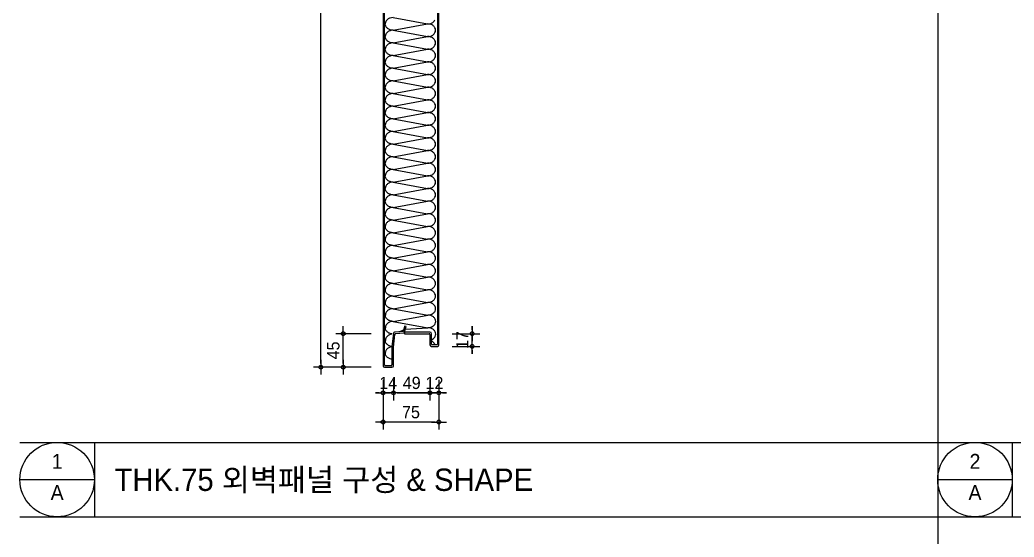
# Model space of a CAD drawing. Header units: millimetres. Extents: x 50863 to 79787, y -43062 to -37468.
# Drawn here: x 50863 to 52197, y -38882 to -38187 of the extents above; entities that cross this region are included whole.
import ezdxf
from ezdxf.enums import TextEntityAlignment as Align

# ---------------------------------------------------------------- set-up
doc = ezdxf.new("R2010")
doc.units = ezdxf.units.MM
doc.header["$LTSCALE"] = 50
for name, color, linetype in [('1', 1, 'Continuous'), ('ARTINT-A1$0$MK', 3, 'Continuous'), ('DIM', 7, 'Continuous'), ('SKIN', 2, 'Continuous'), ('WAL', 3, 'Continuous'), ('WOO', 5, 'Continuous')]:
    doc.layers.add(name, color=color, linetype=linetype)
doc.styles.add('나눔고딕', font='')
doc.styles.add('돋움', font='')
doc.styles.get('나눔고딕').set_extended_font_data('Dotum')
doc.styles.get('돋움').set_extended_font_data('Dotum')
doc.dimstyles.new('DIM_600(외부치수)', dxfattribs={"dimscale": 400, "dimtxt": 3.3, "dimasz": 1, "dimexe": 2, "dimexo": 2, "dimgap": 1, "dimtad": 1, "dimdec": 0, "dimdsep": 46, "dimlunit": 6, "dimtxsty": '나눔고딕', "dimblk1": 'DIMDOT', "dimblk2": 'DIMDOT', "dimsah": 1, "dimcen": 2.5, "dimdle": 1.5, "dimclrd": 8, "dimclre": 8, "dimclrt": 3, "dimadec": 0, "dimazin": 0, "dimtfac": 1, "dimtdec": 0, "dimtix": 1, "dimtmove": 2, "dimatfit": 3, "dimldrblk": 'DIMDOT', "dimfxl": 0, "dimtvp": 1, "dimtolj": 1, "dimtzin": 0, "dimarcsym": 0})

# ---------------------------------------------------------------- blocks, each defined once
blk = doc.blocks.new('DIMDOT')
blk.add_line((-2, 0), (2, 0))
blk.add_circle((0, 0), 0.5)
blk = doc.blocks.new('*D83')
at = {"layer": 'Defpoints', "color": 0, "transparency": 16777216}
for p in [(51386.6, -24607.6), (51472.1, -24607.6), (51445.1, -25592.6)]:
    blk.add_point(p, dxfattribs=at)
at = {"layer": 'DIM', "color": 8, "lineweight": -2, "transparency": 16777216}
for p, q in [((51462.1, -24607.6), (51376.6, -24607.6)), ((51386.6, -25587.6), (51386.6, -24612.6)), ((51435.1, -25592.6), (51376.6, -25592.6))]:
    blk.add_line(p, q, dxfattribs=at)
at = {"layer": 'DIM', "color": 8, "lineweight": -2, "transparency": 16777216, "xscale": 5, "yscale": 5, "zscale": 5}
for p, rotation in [((51386.6, -24607.6), 90), ((51386.6, -25592.6), 270)]:
    blk.add_blockref('DIMDOT', p, dxfattribs=dict(at, rotation=rotation))
at = {"layer": 'DIM', "color": 3, "transparency": 16777216, "insert": (51373.4, -25100.1), "char_height": 16.5, "attachment_point": 5, "rotation": 90, "style": '나눔고딕'}
blk.add_mtext('\\A1;985', dxfattribs=at)
blk = doc.blocks.new('*D88')
at = {"layer": 'Defpoints', "color": 0, "transparency": 16777216}
for p in [(51416.8, -25547.6), (51464.2, -25547.6), (51464.2, -25592.6)]:
    blk.add_point(p, dxfattribs=at)
at = {"layer": 'DIM', "color": 8, "lineweight": -2, "transparency": 16777216}
for p, q in [((51454.2, -25547.6), (51406.8, -25547.6)), ((51416.8, -25587.6), (51416.8, -25552.6)), ((51454.2, -25592.6), (51406.8, -25592.6))]:
    blk.add_line(p, q, dxfattribs=at)
at = {"layer": 'DIM', "color": 8, "lineweight": -2, "transparency": 16777216, "xscale": 5, "yscale": 5, "zscale": 5}
for p, rotation in [((51416.8, -25547.6), 90), ((51416.8, -25592.6), 270)]:
    blk.add_blockref('DIMDOT', p, dxfattribs=dict(at, rotation=rotation))
at = {"layer": 'DIM', "color": 3, "transparency": 16777216, "insert": (51403.5, -25570.1), "char_height": 16.5, "attachment_point": 5, "rotation": 90, "style": '나눔고딕'}
blk.add_mtext('\\A1;45', dxfattribs=at)
blk = doc.blocks.new('*D93')
at = {"layer": 'Defpoints', "color": 0, "transparency": 16777216}
for p in [(51553.1, -25547.6), (51589.8, -25547.6), (51553.1, -25564.6)]:
    blk.add_point(p, dxfattribs=at)
at = {"layer": 'DIM', "color": 8, "lineweight": -2, "transparency": 16777216}
for p, q in [((51563.1, -25547.6), (51599.8, -25547.6)), ((51589.8, -25542.6), (51589.8, -25537.6)), ((51589.8, -25564.6), (51589.8, -25547.6)), ((51563.1, -25564.6), (51599.8, -25564.6)), ((51589.8, -25569.6), (51589.8, -25574.6))]:
    blk.add_line(p, q, dxfattribs=at)
at = {"layer": 'DIM', "color": 8, "lineweight": -2, "transparency": 16777216, "xscale": 5, "yscale": 5, "zscale": 5}
for p, rotation in [((51589.8, -25547.6), 270), ((51589.8, -25564.6), 90)]:
    blk.add_blockref('DIMDOT', p, dxfattribs=dict(at, rotation=rotation))
at = {"layer": 'DIM', "color": 3, "transparency": 16777216, "insert": (51576.5, -25556.1), "char_height": 16.5, "attachment_point": 5, "rotation": 90, "style": '나눔고딕'}
blk.add_mtext('\\A1;17', dxfattribs=at)
blk = doc.blocks.new('*D94')
at = {"layer": 'Defpoints', "color": 0, "transparency": 16777216}
for p in [(51533.1, -25599.4), (51545.1, -25599.4), (51533.1, -25627.1)]:
    blk.add_point(p, dxfattribs=at)
at = {"layer": 'DIM', "color": 8, "lineweight": -2, "transparency": 16777216}
for p, q in [((51533.1, -25609.4), (51533.1, -25637.1)), ((51545.1, -25609.4), (51545.1, -25637.1)), ((51528.1, -25627.1), (51523.1, -25627.1)), ((51545.1, -25627.1), (51533.1, -25627.1)), ((51550.1, -25627.1), (51555.1, -25627.1))]:
    blk.add_line(p, q, dxfattribs=at)
at = {"layer": 'DIM', "color": 8, "lineweight": -2, "transparency": 16777216, "xscale": 5, "yscale": 5, "zscale": 5}
blk.add_blockref('DIMDOT', (51533.1, -25627.1), dxfattribs=at)
at = {"layer": 'DIM', "color": 8, "lineweight": -2, "transparency": 16777216, "xscale": 5, "yscale": 5, "zscale": 5, "rotation": 180}
blk.add_blockref('DIMDOT', (51545.1, -25627.1), dxfattribs=at)
at = {"layer": 'DIM', "color": 3, "transparency": 16777216, "insert": (51539.1, -25613.8), "char_height": 16.5, "attachment_point": 5, "style": '나눔고딕'}
blk.add_mtext('\\A1;12', dxfattribs=at)
blk = doc.blocks.new('*D95')
at = {"layer": 'Defpoints', "color": 0, "transparency": 16777216}
for p in [(51484.1, -25599.4), (51533.1, -25599.4), (51484.1, -25627.1)]:
    blk.add_point(p, dxfattribs=at)
at = {"layer": 'DIM', "color": 8, "lineweight": -2, "transparency": 16777216}
for p, q in [((51484.1, -25609.4), (51484.1, -25637.1)), ((51533.1, -25609.4), (51533.1, -25637.1)), ((51528.1, -25627.1), (51489.1, -25627.1))]:
    blk.add_line(p, q, dxfattribs=at)
at = {"layer": 'DIM', "color": 8, "lineweight": -2, "transparency": 16777216, "xscale": 5, "yscale": 5, "zscale": 5, "rotation": 180}
blk.add_blockref('DIMDOT', (51484.1, -25627.1), dxfattribs=at)
at = {"layer": 'DIM', "color": 8, "lineweight": -2, "transparency": 16777216, "xscale": 5, "yscale": 5, "zscale": 5}
blk.add_blockref('DIMDOT', (51533.1, -25627.1), dxfattribs=at)
at = {"layer": 'DIM', "color": 3, "transparency": 16777216, "insert": (51508.6, -25613.8), "char_height": 16.5, "attachment_point": 5, "style": '나눔고딕'}
blk.add_mtext('\\A1;49', dxfattribs=at)
blk = doc.blocks.new('*D96')
at = {"layer": 'Defpoints', "color": 0, "transparency": 16777216}
for p in [(51470.1, -25599.4), (51484.1, -25599.4), (51470.1, -25627.1)]:
    blk.add_point(p, dxfattribs=at)
at = {"layer": 'DIM', "color": 8, "lineweight": -2, "transparency": 16777216}
for p, q in [((51470.1, -25609.4), (51470.1, -25637.1)), ((51484.1, -25609.4), (51484.1, -25637.1)), ((51465.1, -25627.1), (51460.1, -25627.1)), ((51484.1, -25627.1), (51470.1, -25627.1)), ((51489.1, -25627.1), (51494.1, -25627.1))]:
    blk.add_line(p, q, dxfattribs=at)
at = {"layer": 'DIM', "color": 8, "lineweight": -2, "transparency": 16777216, "xscale": 5, "yscale": 5, "zscale": 5}
blk.add_blockref('DIMDOT', (51470.1, -25627.1), dxfattribs=at)
at = {"layer": 'DIM', "color": 8, "lineweight": -2, "transparency": 16777216, "xscale": 5, "yscale": 5, "zscale": 5, "rotation": 180}
blk.add_blockref('DIMDOT', (51484.1, -25627.1), dxfattribs=at)
at = {"layer": 'DIM', "color": 3, "transparency": 16777216, "insert": (51477.1, -25613.8), "char_height": 16.5, "attachment_point": 5, "style": '나눔고딕'}
blk.add_mtext('\\A1;14', dxfattribs=at)
blk = doc.blocks.new('*D97')
at = {"layer": 'Defpoints', "color": 0, "transparency": 16777216}
for p in [(51470.1, -25599.4), (51545.1, -25599.4), (51470.1, -25666.2)]:
    blk.add_point(p, dxfattribs=at)
at = {"layer": 'DIM', "color": 8, "lineweight": -2, "transparency": 16777216}
for p, q in [((51470.1, -25609.4), (51470.1, -25676.2)), ((51545.1, -25609.4), (51545.1, -25676.2)), ((51540.1, -25666.2), (51475.1, -25666.2))]:
    blk.add_line(p, q, dxfattribs=at)
at = {"layer": 'DIM', "color": 8, "lineweight": -2, "transparency": 16777216, "xscale": 5, "yscale": 5, "zscale": 5, "rotation": 180}
blk.add_blockref('DIMDOT', (51470.1, -25666.2), dxfattribs=at)
at = {"layer": 'DIM', "color": 8, "lineweight": -2, "transparency": 16777216, "xscale": 5, "yscale": 5, "zscale": 5}
blk.add_blockref('DIMDOT', (51545.1, -25666.2), dxfattribs=at)
at = {"layer": 'DIM', "color": 3, "transparency": 16777216, "insert": (51507.6, -25653), "char_height": 16.5, "attachment_point": 5, "style": '나눔고딕'}
blk.add_mtext('\\A1;75', dxfattribs=at)
blk = doc.blocks.new('zw$CF1D')
at = {"layer": 'DIM'}
for p, q in [((682.41, -1187.04), (682.41, -1205.04)), ((615.41, -1196.04), (609.41, -1196.04)), ((670.41, -1196.04), (621.41, -1196.04)), ((631.41, -1196.04), (637.41, -1196.04)), ((676.41, -1196.04), (631.41, -1196.04)), ((636.41, -1196.04), (679.41, -1196.04))]:
    blk.add_line(p, q, dxfattribs=at)
at = {"layer": 'SKIN'}
for p, q in [((680.41, -136.57), (680.41, -1081.5)), ((607.41, -178.57), (607.41, -1159.57)), ((609.41, -1158.57), (609.41, -179.57)), ((682.41, -1131.57), (682.41, -186.47)), ((680.41, -1081.5), (680.41, -1130.57)), ((636.41, -1106.57), (634.41, -1113.57)), ((635.96, -1115.45), (638.34, -1107.12)), ((638.34, -1107.12), (636.41, -1106.57)), ((621.48, -1115.86), (619.42, -1134.37)), ((621.42, -1134.48), (623.29, -1117.72)), ((634.41, -1113.57), (622.85, -1114.53)), ((624.65, -1116.39), (635.96, -1115.45)), ((670.41, -1114.57), (636.41, -1114.57)), ((636.41, -1114.57), (636.41, -1116.57)), ((636.41, -1116.57), (669.41, -1116.57)), ((670.41, -1117.57), (670.41, -1131.57)), ((672.41, -1130.57), (672.41, -1116.57)), ((672.41, -1133.57), (680.41, -1133.57)), ((679.41, -1131.57), (673.41, -1131.57)), ((619.41, -1134.54), (619.41, -1158.57)), ((621.41, -1159.57), (621.41, -1134.65)), ((618.41, -1159.57), (610.41, -1159.57)), ((609.41, -1161.57), (619.41, -1161.57))]:
    blk.add_line(p, q, dxfattribs=at)
for centre, radius, start, end in [((622.97, -1116.03), 1.5, 94.76364, 173.65981), ((624.78, -1117.88), 1.5, 94.76364, 173.65981), ((669.41, -1117.57), 1, 0, 90), ((670.41, -1116.57), 2, 0, 90), ((672.41, -1131.57), 2, 180, 270), ((673.41, -1130.57), 1, 180, 270), ((679.41, -1130.57), 1, 270, 0), ((680.41, -1131.57), 2, 270, 0), ((620.91, -1134.54), 1.5, 173.65981, 180), ((622.91, -1134.65), 1.5, 173.65981, 180), ((609.41, -1159.57), 2, 180, 270), ((610.41, -1158.57), 1, 180, 270), ((618.41, -1158.57), 1, 270, 0), ((619.41, -1159.57), 2, 270, 0)]:
    blk.add_arc(centre, radius, start, end, dxfattribs=at)
at = {"layer": 'WOO', "color": 5}
for p, q in [((621.04, -692.1), (667.29, -700.6)), ((621.04, -709.1), (667.29, -700.6)), ((621.04, -709.1), (667.29, -717.6)), ((621.04, -726.1), (667.29, -717.6)), ((621.04, -726.1), (667.29, -734.6)), ((621.04, -743.1), (667.29, -734.6)), ((621.04, -743.1), (667.29, -751.6)), ((621.04, -760.1), (667.29, -751.6)), ((621.04, -760.1), (667.29, -768.6)), ((621.04, -777.1), (667.29, -768.6)), ((621.04, -777.1), (667.29, -785.6)), ((621.04, -794.1), (667.29, -785.6)), ((621.04, -794.1), (667.29, -802.6)), ((621.04, -811.1), (667.29, -802.6)), ((621.04, -811.1), (667.29, -819.6)), ((621.04, -828.1), (667.29, -819.6)), ((621.04, -828.1), (667.29, -836.6)), ((621.04, -845.1), (667.29, -836.6)), ((621.04, -845.1), (667.29, -853.6)), ((621.04, -862.1), (667.29, -853.6)), ((621.04, -862.1), (667.29, -870.6)), ((621.04, -879.1), (667.29, -870.6)), ((621.04, -879.1), (667.29, -887.6)), ((621.04, -896.1), (667.29, -887.6)), ((621.04, -896.1), (667.29, -904.6)), ((621.04, -913.1), (667.29, -904.6)), ((621.04, -913.1), (667.29, -921.6)), ((621.04, -930.1), (667.29, -921.6)), ((621.04, -930.1), (667.29, -938.6)), ((621.04, -947.1), (667.29, -938.6)), ((621.04, -947.1), (667.29, -955.6)), ((621.04, -964.1), (667.29, -955.6)), ((621.04, -964.1), (667.29, -972.6)), ((621.04, -981.1), (667.29, -972.6)), ((621.04, -981.1), (667.29, -989.6)), ((621.04, -998.1), (667.29, -989.6)), ((621.04, -998.1), (667.29, -1006.6)), ((621.04, -1015.1), (667.29, -1006.6)), ((621.04, -1015.1), (667.29, -1023.6)), ((621.04, -1032.1), (667.29, -1023.6)), ((621.04, -1032.1), (667.29, -1040.6)), ((621.04, -1049.1), (667.29, -1040.6)), ((621.04, -1049.1), (667.29, -1057.6)), ((621.04, -1066.1), (667.29, -1057.6)), ((621.04, -1066.1), (667.29, -1074.6)), ((621.04, -1083.1), (667.29, -1074.6)), ((621.14, -1083.09), (667.39, -1091.59)), ((621.14, -1100.09), (667.39, -1091.59)), ((621.21, -1100.09), (667.46, -1108.59)), ((628.88, -1114.03), (634.98, -1111.59)), ((637.33, -1110.65), (667.46, -1108.59))]:
    blk.add_line(p, q, dxfattribs=at)
for points in [[(621.04, -692.1, 0.0801669), (616.87, -692.77, 0.0889227), (613.52, -694.58, 0.1049567), (611.18, -697.44, 0.1200112), (610.41, -700.6, 0.1200112)], [(621.04, -709.1, -0.0801669), (616.87, -708.42, -0.0889227), (613.52, -706.61, -0.1049567), (611.18, -703.75, -0.1200112), (610.41, -700.6, -0.1200112)], [(621.04, -709.1, 0.0801669), (616.87, -709.77, 0.0889227), (613.52, -711.58, 0.1049567), (611.18, -714.44, 0.1200112), (610.41, -717.6, 0.1200112)], [(621.04, -726.1, -0.0801669), (616.87, -725.42, -0.0889227), (613.52, -723.61, -0.1049567), (611.18, -720.75, -0.1200112), (610.41, -717.6, -0.1200112)], [(621.04, -726.1, 0.0801669), (616.87, -726.77, 0.0889227), (613.52, -728.58, 0.1049567), (611.18, -731.44, 0.1200112), (610.41, -734.6, 0.1200112)], [(621.04, -743.1, -0.0801669), (616.87, -742.42, -0.0889227), (613.52, -740.61, -0.1049567), (611.18, -737.75, -0.1200112), (610.41, -734.6, -0.1200112)], [(621.04, -743.1, 0.0801669), (616.87, -743.77, 0.0889227), (613.52, -745.58, 0.1049567), (611.18, -748.44, 0.1200112), (610.41, -751.6, 0.1200112)], [(621.04, -760.1, -0.0801669), (616.87, -759.42, -0.0889227), (613.52, -757.61, -0.1049567), (611.18, -754.75, -0.1200112), (610.41, -751.6, -0.1200112)], [(621.04, -760.1, 0.0801669), (616.87, -760.77, 0.0889227), (613.52, -762.58, 0.1049567), (611.18, -765.44, 0.1200112), (610.41, -768.6, 0.1200112)], [(621.04, -777.1, -0.0801669), (616.87, -776.42, -0.0889227), (613.52, -774.61, -0.1049567), (611.18, -771.75, -0.1200112), (610.41, -768.6, -0.1200112)], [(621.04, -777.1, 0.0801669), (616.87, -777.77, 0.0889227), (613.52, -779.58, 0.1049567), (611.18, -782.44, 0.1200112), (610.41, -785.6, 0.1200112)], [(621.04, -794.1, -0.0801669), (616.87, -793.42, -0.0889227), (613.52, -791.61, -0.1049567), (611.18, -788.75, -0.1200112), (610.41, -785.6, -0.1200112)], [(621.04, -794.1, 0.0801669), (616.87, -794.77, 0.0889227), (613.52, -796.58, 0.1049567), (611.18, -799.44, 0.1200112), (610.41, -802.6, 0.1200112)], [(621.04, -811.1, -0.0801669), (616.87, -810.42, -0.0889227), (613.52, -808.61, -0.1049567), (611.18, -805.75, -0.1200112), (610.41, -802.6, -0.1200112)], [(621.04, -811.1, 0.0801669), (616.87, -811.77, 0.0889227), (613.52, -813.58, 0.1049567), (611.18, -816.44, 0.1200112), (610.41, -819.6, 0.1200112)], [(621.04, -828.1, -0.0801669), (616.87, -827.42, -0.0889227), (613.52, -825.61, -0.1049567), (611.18, -822.75, -0.1200112), (610.41, -819.6, -0.1200112)], [(621.04, -828.1, 0.0801669), (616.87, -828.77, 0.0889227), (613.52, -830.58, 0.1049567), (611.18, -833.44, 0.1200112), (610.41, -836.6, 0.1200112)], [(621.04, -845.1, -0.0801669), (616.87, -844.42, -0.0889227), (613.52, -842.61, -0.1049567), (611.18, -839.75, -0.1200112), (610.41, -836.6, -0.1200112)], [(621.04, -845.1, 0.0801669), (616.87, -845.77, 0.0889227), (613.52, -847.58, 0.1049567), (611.18, -850.44, 0.1200112), (610.41, -853.6, 0.1200112)], [(621.04, -862.1, -0.0801669), (616.87, -861.42, -0.0889227), (613.52, -859.61, -0.1049567), (611.18, -856.75, -0.1200112), (610.41, -853.6, -0.1200112)], [(621.04, -862.1, 0.0801669), (616.87, -862.77, 0.0889227), (613.52, -864.58, 0.1049567), (611.18, -867.44, 0.1200112), (610.41, -870.6, 0.1200112)], [(621.04, -879.1, -0.0801669), (616.87, -878.42, -0.0889227), (613.52, -876.61, -0.1049567), (611.18, -873.75, -0.1200112), (610.41, -870.6, -0.1200112)], [(621.04, -879.1, 0.0801669), (616.87, -879.77, 0.0889227), (613.52, -881.58, 0.1049567), (611.18, -884.44, 0.1200112), (610.41, -887.6, 0.1200112)], [(621.04, -896.1, -0.0801669), (616.87, -895.42, -0.0889227), (613.52, -893.61, -0.1049567), (611.18, -890.75, -0.1200112), (610.41, -887.6, -0.1200112)], [(621.04, -896.1, 0.0801669), (616.87, -896.77, 0.0889227), (613.52, -898.58, 0.1049567), (611.18, -901.44, 0.1200112), (610.41, -904.6, 0.1200112)], [(621.04, -913.1, -0.0801669), (616.87, -912.42, -0.0889227), (613.52, -910.61, -0.1049567), (611.18, -907.75, -0.1200112), (610.41, -904.6, -0.1200112)], [(621.04, -913.1, 0.0801669), (616.87, -913.77, 0.0889227), (613.52, -915.58, 0.1049567), (611.18, -918.44, 0.1200112), (610.41, -921.6, 0.1200112)], [(621.04, -930.1, -0.0801669), (616.87, -929.42, -0.0889227), (613.52, -927.61, -0.1049567), (611.18, -924.75, -0.1200112), (610.41, -921.6, -0.1200112)], [(621.04, -930.1, 0.0801669), (616.87, -930.77, 0.0889227), (613.52, -932.58, 0.1049567), (611.18, -935.44, 0.1200112), (610.41, -938.6, 0.1200112)], [(621.04, -947.1, -0.0801669), (616.87, -946.42, -0.0889227), (613.52, -944.61, -0.1049567), (611.18, -941.75, -0.1200112), (610.41, -938.6, -0.1200112)], [(621.04, -947.1, 0.0801669), (616.87, -947.77, 0.0889227), (613.52, -949.58, 0.1049567), (611.18, -952.44, 0.1200112), (610.41, -955.6, 0.1200112)], [(621.04, -964.1, -0.0801669), (616.87, -963.42, -0.0889227), (613.52, -961.61, -0.1049567), (611.18, -958.75, -0.1200112), (610.41, -955.6, -0.1200112)], [(621.04, -964.1, 0.0801669), (616.87, -964.77, 0.0889227), (613.52, -966.58, 0.1049567), (611.18, -969.44, 0.1200112), (610.41, -972.6, 0.1200112)], [(621.04, -981.1, -0.0801669), (616.87, -980.42, -0.0889227), (613.52, -978.61, -0.1049567), (611.18, -975.75, -0.1200112), (610.41, -972.6, -0.1200112)], [(621.04, -981.1, 0.0801669), (616.87, -981.77, 0.0889227), (613.52, -983.58, 0.1049567), (611.18, -986.44, 0.1200112), (610.41, -989.6, 0.1200112)], [(621.04, -998.1, -0.0801669), (616.87, -997.42, -0.0889227), (613.52, -995.61, -0.1049567), (611.18, -992.75, -0.1200112), (610.41, -989.6, -0.1200112)], [(621.04, -998.1, 0.0801669), (616.87, -998.77, 0.0889227), (613.52, -1000.58, 0.1049567), (611.18, -1003.44, 0.1200112), (610.41, -1006.6, 0.1200112)], [(621.04, -1015.1, -0.0801669), (616.87, -1014.42, -0.0889227), (613.52, -1012.61, -0.1049567), (611.18, -1009.75, -0.1200112), (610.41, -1006.6, -0.1200112)], [(621.04, -1015.1, 0.0801669), (616.87, -1015.77, 0.0889227), (613.52, -1017.58, 0.1049567), (611.18, -1020.44, 0.1200112), (610.41, -1023.6, 0.1200112)], [(621.04, -1032.1, -0.0801669), (616.87, -1031.42, -0.0889227), (613.52, -1029.61, -0.1049567), (611.18, -1026.75, -0.1200112), (610.41, -1023.6, -0.1200112)], [(621.04, -1032.1, 0.0801669), (616.87, -1032.77, 0.0889227), (613.52, -1034.58, 0.1049567), (611.18, -1037.44, 0.1200112), (610.41, -1040.6, 0.1200112)], [(621.04, -1049.1, -0.0801669), (616.87, -1048.42, -0.0889227), (613.52, -1046.61, -0.1049567), (611.18, -1043.75, -0.1200112), (610.41, -1040.6, -0.1200112)], [(621.04, -1049.1, 0.0801669), (616.87, -1049.77, 0.0889227), (613.52, -1051.58, 0.1049567), (611.18, -1054.44, 0.1200112), (610.41, -1057.6, 0.1200112)], [(621.04, -1066.1, -0.0801669), (616.87, -1065.42, -0.0889227), (613.52, -1063.61, -0.1049567), (611.18, -1060.75, -0.1200112), (610.41, -1057.6, -0.1200112)], [(621.04, -1066.1, 0.0801669), (616.87, -1066.77, 0.0889227), (613.52, -1068.58, 0.1049567), (611.18, -1071.44, 0.1200112), (610.41, -1074.6, 0.1200112)], [(621.04, -1083.1, -0.0801669), (616.87, -1082.42, -0.0889227), (613.52, -1080.61, -0.1049567), (611.18, -1077.75, -0.1200112), (610.41, -1074.6, -0.1200112)], [(621.14, -1083.09, 0.0801669), (616.98, -1083.77, 0.0889227), (613.63, -1085.58, 0.1049567), (611.29, -1088.44, 0.1200112), (610.52, -1091.59, 0.1200112)], [(621.14, -1100.09, -0.0801669), (616.98, -1099.42, -0.0889227), (613.63, -1097.61, -0.1049567), (611.29, -1094.75, -0.1200112), (610.52, -1091.59, -0.1200112)], [(621.21, -1100.09, 0.0801669), (617.05, -1100.77, 0.0889227), (613.7, -1102.58, 0.1049567), (611.35, -1105.44, 0.1200112), (610.59, -1108.59, 0.1200112)], [(619.47, -1116.98, -0.0471197), (617.05, -1116.42, -0.0889227), (613.7, -1114.61, -0.1049567), (611.35, -1111.75, -0.1200112), (610.59, -1108.59)], [(619.43, -1117.21, 0.0463946), (617.05, -1117.77, 0.0889227), (613.7, -1119.58, 0.1049567), (611.35, -1122.44, 0.1200112), (610.59, -1125.59)], [(619.41, -1133.97, -0.0459744), (617.05, -1133.42, -0.0889227), (613.7, -1131.61, -0.1049567), (611.35, -1128.75, -0.1200112), (610.59, -1125.59)], [(619.41, -1134.13, 0.0492789), (616.87, -1134.7, 0.0889227), (613.52, -1136.52, 0.1049567), (611.18, -1139.37, 0.1200112), (610.41, -1142.53)], [(619.41, -1150.93, -0.0492789), (616.87, -1150.35, -0.0889227), (613.52, -1148.54, -0.1049567), (611.18, -1145.68, -0.1200112), (610.41, -1142.53)]]:
    blk.add_lwpolyline(points, format="xyb", dxfattribs=at)
for centre, radius, start, end in [((667.29, -687.35), 13.24, 270, 288.33369), ((667.29, -713.84), 13.24, 71.66631, 90), ((668.06, -689.68), 10.79, 288.33369, 308.65981), ((668.06, -711.51), 10.79, 51.34019, 71.66631), ((669.24, -691.15), 8.9, 308.65981, 332.62637), ((669.24, -710.04), 8.9, 27.37363, 51.34019), ((671.06, -709.1), 6.86, 0, 27.37363), ((667.29, -704.35), 13.24, 270, 288.33369), ((667.29, -730.84), 13.24, 71.66631, 90), ((668.06, -706.68), 10.79, 288.33369, 308.65981), ((668.06, -728.51), 10.79, 51.34019, 71.66631), ((669.24, -708.15), 8.9, 308.65981, 332.62637), ((669.24, -727.04), 8.9, 27.37363, 51.34019), ((671.06, -709.1), 6.86, 332.62637, 0), ((668.06, -723.68), 10.79, 288.33369, 308.65981), ((669.24, -725.15), 8.9, 308.65981, 332.62637), ((671.06, -726.1), 6.86, 0, 27.37363), ((671.06, -726.1), 6.86, 332.62637, 0), ((667.29, -721.35), 13.24, 270, 288.33369), ((667.29, -747.84), 13.24, 71.66631, 90), ((668.06, -745.51), 10.79, 51.34019, 71.66631), ((669.24, -744.04), 8.9, 27.37363, 51.34019), ((669.24, -742.15), 8.9, 308.65981, 332.62637), ((671.06, -743.1), 6.86, 0, 27.37363), ((671.06, -743.1), 6.86, 332.62637, 0), ((667.29, -738.35), 13.24, 270, 288.33369), ((667.29, -764.84), 13.24, 71.66631, 90), ((668.06, -740.68), 10.79, 288.33369, 308.65981), ((668.06, -762.51), 10.79, 51.34019, 71.66631), ((669.24, -761.04), 8.9, 27.37363, 51.34019), ((671.06, -760.1), 6.86, 0, 27.37363), ((671.06, -760.1), 6.86, 332.62637, 0), ((667.29, -755.35), 13.24, 270, 288.33369), ((667.29, -781.84), 13.24, 71.66631, 90), ((668.06, -757.68), 10.79, 288.33369, 308.65981), ((668.06, -779.51), 10.79, 51.34019, 71.66631), ((669.24, -759.15), 8.9, 308.65981, 332.62637), ((669.24, -778.04), 8.9, 27.37363, 51.34019), ((667.29, -772.35), 13.24, 270, 288.33369), ((667.29, -798.84), 13.24, 71.66631, 90), ((668.06, -774.68), 10.79, 288.33369, 308.65981), ((668.06, -796.51), 10.79, 51.34019, 71.66631), ((669.24, -776.15), 8.9, 308.65981, 332.62637), ((671.06, -777.1), 6.86, 0, 27.37363), ((671.06, -777.1), 6.86, 332.62637, 0), ((668.06, -791.68), 10.79, 288.33369, 308.65981), ((669.24, -795.04), 8.9, 27.37363, 51.34019), ((669.24, -793.15), 8.9, 308.65981, 332.62637), ((671.06, -794.1), 6.86, 0, 27.37363), ((671.06, -794.1), 6.86, 332.62637, 0), ((667.29, -789.35), 13.24, 270, 288.33369), ((667.29, -815.84), 13.24, 71.66631, 90), ((668.06, -813.51), 10.79, 51.34019, 71.66631), ((669.24, -812.04), 8.9, 27.37363, 51.34019), ((671.06, -811.1), 6.86, 0, 27.37363), ((671.06, -811.1), 6.86, 332.62637, 0), ((667.29, -806.35), 13.24, 270, 288.33369), ((667.29, -832.84), 13.24, 71.66631, 90), ((668.06, -808.68), 10.79, 288.33369, 308.65981), ((668.06, -830.51), 10.79, 51.34019, 71.66631), ((669.24, -810.15), 8.9, 308.65981, 332.62637), ((669.24, -829.04), 8.9, 27.37363, 51.34019), ((671.06, -828.1), 6.86, 0, 27.37363), ((667.29, -823.35), 13.24, 270, 288.33369), ((667.29, -849.84), 13.24, 71.66631, 90), ((668.06, -825.68), 10.79, 288.33369, 308.65981), ((668.06, -847.51), 10.79, 51.34019, 71.66631), ((669.24, -827.15), 8.9, 308.65981, 332.62637), ((669.24, -846.04), 8.9, 27.37363, 51.34019), ((671.06, -828.1), 6.86, 332.62637, 0), ((667.29, -840.35), 13.24, 270, 288.33369), ((667.29, -866.84), 13.24, 71.66631, 90), ((668.06, -842.68), 10.79, 288.33369, 308.65981), ((669.24, -844.15), 8.9, 308.65981, 332.62637), ((671.06, -845.1), 6.86, 0, 27.37363), ((671.06, -845.1), 6.86, 332.62637, 0), ((668.06, -864.51), 10.79, 51.34019, 71.66631), ((669.24, -863.04), 8.9, 27.37363, 51.34019), ((669.24, -861.15), 8.9, 308.65981, 332.62637), ((671.06, -862.1), 6.86, 0, 27.37363), ((671.06, -862.1), 6.86, 332.62637, 0), ((667.29, -857.35), 13.24, 270, 288.33369), ((667.29, -883.84), 13.24, 71.66631, 90), ((668.06, -859.68), 10.79, 288.33369, 308.65981), ((668.06, -881.51), 10.79, 51.34019, 71.66631), ((669.24, -880.04), 8.9, 27.37363, 51.34019), ((671.06, -879.1), 6.86, 0, 27.37363), ((671.06, -879.1), 6.86, 332.62637, 0), ((667.29, -874.35), 13.24, 270, 288.33369), ((667.29, -900.84), 13.24, 71.66631, 90), ((668.06, -876.68), 10.79, 288.33369, 308.65981), ((668.06, -898.51), 10.79, 51.34019, 71.66631), ((669.24, -878.15), 8.9, 308.65981, 332.62637), ((669.24, -897.04), 8.9, 27.37363, 51.34019), ((671.06, -896.1), 6.86, 0, 27.37363), ((667.29, -891.35), 13.24, 270, 288.33369), ((667.29, -917.84), 13.24, 71.66631, 90), ((668.06, -893.68), 10.79, 288.33369, 308.65981), ((668.06, -915.51), 10.79, 51.34019, 71.66631), ((669.24, -895.15), 8.9, 308.65981, 332.62637), ((669.24, -914.04), 8.9, 27.37363, 51.34019), ((671.06, -896.1), 6.86, 332.62637, 0), ((668.06, -910.68), 10.79, 288.33369, 308.65981), ((669.24, -912.15), 8.9, 308.65981, 332.62637), ((671.06, -913.1), 6.86, 0, 27.37363), ((671.06, -913.1), 6.86, 332.62637, 0), ((667.29, -908.35), 13.24, 270, 288.33369), ((667.29, -934.84), 13.24, 71.66631, 90), ((668.06, -932.51), 10.79, 51.34019, 71.66631), ((669.24, -931.04), 8.9, 27.37363, 51.34019), ((669.24, -929.15), 8.9, 308.65981, 332.62637), ((671.06, -930.1), 6.86, 0, 27.37363), ((671.06, -930.1), 6.86, 332.62637, 0), ((667.29, -925.35), 13.24, 270, 288.33369), ((667.29, -951.84), 13.24, 71.66631, 90), ((668.06, -927.68), 10.79, 288.33369, 308.65981), ((668.06, -949.51), 10.79, 51.34019, 71.66631), ((669.24, -948.04), 8.9, 27.37363, 51.34019), ((671.06, -947.1), 6.86, 0, 27.37363), ((671.06, -947.1), 6.86, 332.62637, 0), ((667.29, -942.35), 13.24, 270, 288.33369), ((667.29, -968.84), 13.24, 71.66631, 90), ((668.06, -944.68), 10.79, 288.33369, 308.65981), ((668.06, -966.51), 10.79, 51.34019, 71.66631), ((669.24, -946.15), 8.9, 308.65981, 332.62637), ((669.24, -965.04), 8.9, 27.37363, 51.34019), ((667.29, -959.35), 13.24, 270, 288.33369), ((667.29, -985.84), 13.24, 71.66631, 90), ((668.06, -961.68), 10.79, 288.33369, 308.65981), ((668.06, -983.51), 10.79, 51.34019, 71.66631), ((669.24, -963.15), 8.9, 308.65981, 332.62637), ((671.06, -964.1), 6.86, 0, 27.37363), ((671.06, -964.1), 6.86, 332.62637, 0), ((668.06, -978.68), 10.79, 288.33369, 308.65981), ((669.24, -982.04), 8.9, 27.37363, 51.34019), ((669.24, -980.15), 8.9, 308.65981, 332.62637), ((671.06, -981.1), 6.86, 0, 27.37363), ((671.06, -981.1), 6.86, 332.62637, 0), ((667.29, -976.35), 13.24, 270, 288.33369), ((667.29, -1002.84), 13.24, 71.66631, 90), ((668.06, -1000.51), 10.79, 51.34019, 71.66631), ((669.24, -999.04), 8.9, 27.37363, 51.34019), ((671.06, -998.1), 6.86, 0, 27.37363), ((671.06, -998.1), 6.86, 332.62637, 0), ((667.29, -993.35), 13.24, 270, 288.33369), ((667.29, -1019.84), 13.24, 71.66631, 90), ((668.06, -995.68), 10.79, 288.33369, 308.65981), ((668.06, -1017.51), 10.79, 51.34019, 71.66631), ((669.24, -997.15), 8.9, 308.65981, 332.62637), ((669.24, -1016.04), 8.9, 27.37363, 51.34019), ((671.06, -1015.1), 6.86, 0, 27.37363), ((667.29, -1010.35), 13.24, 270, 288.33369), ((667.29, -1036.84), 13.24, 71.66631, 90), ((668.06, -1012.68), 10.79, 288.33369, 308.65981), ((668.06, -1034.51), 10.79, 51.34019, 71.66631), ((669.24, -1014.15), 8.9, 308.65981, 332.62637), ((669.24, -1033.04), 8.9, 27.37363, 51.34019), ((671.06, -1015.1), 6.86, 332.62637, 0), ((667.29, -1027.35), 13.24, 270, 288.33369), ((667.29, -1053.84), 13.24, 71.66631, 90), ((668.06, -1029.68), 10.79, 288.33369, 308.65981), ((669.24, -1031.15), 8.9, 308.65981, 332.62637), ((671.06, -1032.1), 6.86, 0, 27.37363), ((671.06, -1032.1), 6.86, 332.62637, 0), ((668.06, -1051.51), 10.79, 51.34019, 71.66631), ((669.24, -1050.04), 8.9, 27.37363, 51.34019), ((669.24, -1048.15), 8.9, 308.65981, 332.62637), ((671.06, -1049.1), 6.86, 0, 27.37363), ((671.06, -1049.1), 6.86, 332.62637, 0), ((667.29, -1044.35), 13.24, 270, 288.33369), ((667.29, -1070.84), 13.24, 71.66631, 90), ((668.06, -1046.68), 10.79, 288.33369, 308.65981), ((668.06, -1068.51), 10.79, 51.34019, 71.66631), ((669.24, -1067.04), 8.9, 27.37363, 51.34019), ((671.06, -1066.1), 6.86, 0, 27.37363), ((671.06, -1066.1), 6.86, 332.62637, 0), ((667.29, -1061.35), 13.24, 270, 288.33369), ((667.39, -1087.84), 13.24, 71.66631, 90), ((668.06, -1063.68), 10.79, 288.33369, 308.65981), ((668.16, -1085.51), 10.79, 51.34019, 71.66631), ((669.24, -1065.15), 8.9, 308.65981, 332.62637), ((669.34, -1084.04), 8.9, 27.37363, 51.34019), ((671.16, -1083.09), 6.86, 0, 27.37363), ((667.39, -1078.35), 13.24, 270, 288.33369), ((667.46, -1104.84), 13.24, 71.66631, 90), ((668.16, -1080.68), 10.79, 288.33369, 308.65981), ((668.23, -1102.51), 10.79, 51.34019, 71.66631), ((669.34, -1082.15), 8.9, 308.65981, 332.62637), ((671.16, -1083.09), 6.86, 332.62637, 0), ((668.23, -1097.68), 10.79, 288.33369, 308.65981), ((669.41, -1101.04), 8.9, 27.37363, 51.34019), ((669.41, -1099.15), 8.9, 308.65981, 332.62637), ((671.23, -1100.09), 6.86, 0, 27.37363), ((671.23, -1100.09), 6.86, 332.62637, 0), ((667.46, -1095.35), 13.24, 270, 288.33369), ((667.46, -1121.84), 13.24, 71.66631, 90), ((668.23, -1119.51), 10.79, 51.34019, 71.66631), ((669.41, -1118.04), 8.9, 27.37363, 51.34019), ((669.41, -1116.15), 8.9, 308.65981, 332.62637), ((671.23, -1117.09), 6.86, 0, 27.37363), ((671.23, -1117.09), 6.86, 332.62637, 0), ((668.23, -1114.68), 10.79, 292.79418, 308.65981), ((668.06, -1136.44), 10.79, 51.34019, 66.20505), ((669.24, -1134.97), 8.9, 27.37363, 51.34019), ((671.06, -1134.03), 6.86, 21.01911, 27.37363)]:
    blk.add_arc(centre, radius, start, end, dxfattribs=at)
at = {"layer": 'DIM'}
for base, p1, p2, angle, picture, middle in [((523.92, -176.57), (582.43, -1161.57), (609.41, -176.57), 90, '*D83', (510.66, -669.07)), ((554.11, -1116.57), (601.53, -1161.57), (601.53, -1116.57), 90, '*D88', (540.85, -1139.07)), ((727.07, -1116.57), (690.41, -1133.57), (690.41, -1116.57), 90, '*D93', (713.82, -1125.07)), ((607.41, -1196.04), (621.41, -1168.32), (607.41, -1168.32), 180, '*D96', (614.41, -1182.79)), ((607.41, -1235.21), (682.41, -1168.32), (607.41, -1168.32), 180, '*D97', (644.91, -1221.95)), ((621.41, -1196.04), (670.41, -1168.32), (621.41, -1168.32), 180, '*D95', (645.91, -1182.78)), ((670.41, -1196.04), (682.41, -1168.32), (670.41, -1168.32), 180, '*D94', (676.41, -1182.79))]:
    dim = blk.add_linear_dim(base=base, p1=p1, p2=p2, angle=angle, dimstyle='DIM_600(외부치수)', override={"dimscale": 5, "dimdec": 1}, dxfattribs=at)
    dim.commit()
    dim.dimension.update_dxf_attribs({"geometry": picture, "text_midpoint": middle, "insert": (-50862.69, 24431.03)})

msp = doc.modelspace()

# ---------------------------------------------------------------- linework, layer by layer
at = {"layer": 'ARTINT-A1$0$MK'}
for p, q in [((50862.7, -38804.7), (50962.7, -38804.7)), ((52094.4, -38804.7), (52194.4, -38804.7))]:
    msp.add_line(p, q, dxfattribs=at)
for centre in [(50912.7, -38804.7), (52144.4, -38804.7)]:
    msp.add_circle(centre, 50, dxfattribs=at)
at = {"layer": 'WAL', "color": 2}
for p, q in [((52094.4, -37492.2), (52094.4, -40217.2)), ((50862.7, -38754.7), (54482.7, -38754.7)), ((50962.7, -38754.7), (50962.7, -38854.7)), ((52194.4, -38754.7), (52194.4, -38854.7)), ((50862.7, -38854.7), (54482.7, -38854.7))]:
    msp.add_line(p, q, dxfattribs=at)

# ---------------------------------------------------------------- block references
at = {"layer": '1'}
msp.add_blockref('zw$CF1D', (50742.6, -37492.2), dxfattribs=at)

# ---------------------------------------------------------------- texts
at = {"layer": 'ARTINT-A1$0$MK', "style": '돋움'}
for s, p in [('1', (50912.7, -38790.2)), ('2', (52144.4, -38790.2)), ('A', (50912.7, -38832.1)), ('A', (52144.4, -38832.1))]:
    msp.add_text(s, height=20, dxfattribs=at).set_placement(p, align=Align.CENTER)
msp.add_text('THK.75 외벽패널 구성 & SHAPE', height=30, dxfattribs=at).set_placement((50989.7, -38819.9))

doc.saveas('drawing.dxf')
